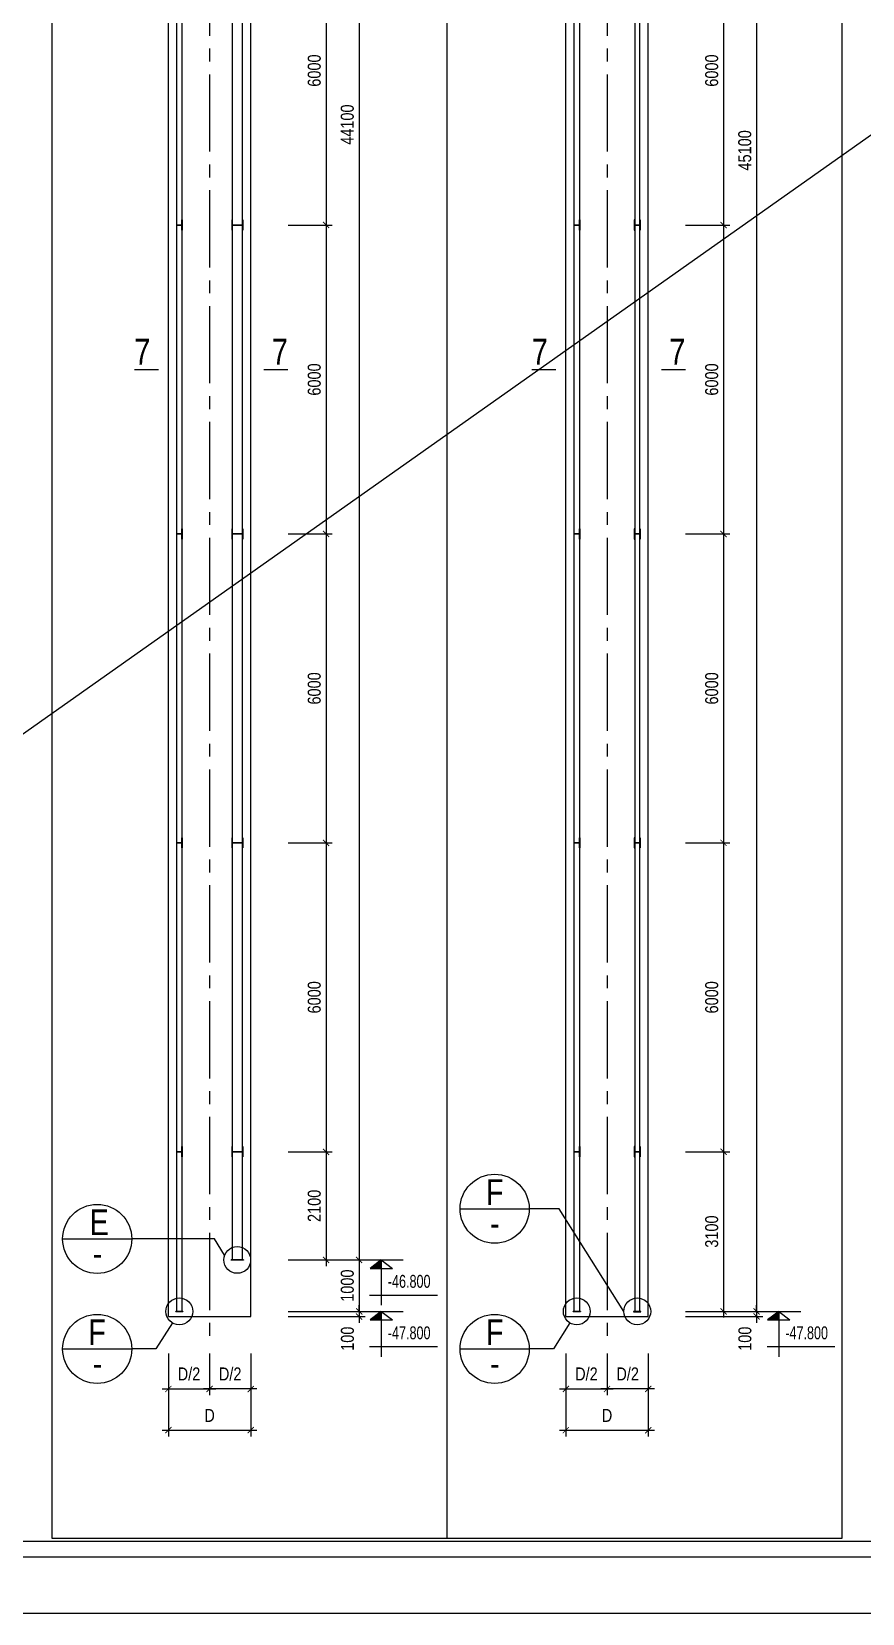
# Model space of a CAD drawing. Extents: x 171424 to 249266, y 74893 to 149166.
# Drawn here: x 177537 to 181570, y 102893 to 110573 of the extents above; entities that cross this region are included whole.
import ezdxf
from ezdxf.enums import TextEntityAlignment as Align

# ---------------------------------------------------------------- set-up
doc = ezdxf.new("R2010")
doc.units = 0
doc.header["$LTSCALE"] = 500
doc.header["$MEASUREMENT"] = 0
doc.header["$PDMODE"] = 3
doc.linetypes.add('CENTER2', pattern=[1.125, 0.75, -0.125, 0.125, -0.125])
doc.layers.get('0').update_dxf_attribs({"linetype": 'CONTINUOUS'})
doc.layers.get('DEFPOINTS').update_dxf_attribs({"linetype": 'CONTINUOUS'})
for name, color, linetype in [('01.CDC.AXIS', 160, 'CENTER2'), ('02.CDC.DIM', 1, 'CONTINUOUS'), ('03.CDC.BORDER', 3, 'CONTINUOUS'), ('06.CDC.TEXT', 2, 'CONTINUOUS'), ('10.CDC.HATCH', 9, 'CONTINUOUS'), ('11.CDC.NOTE', 8, 'CONTINUOUS'), ('CDC-KHUNGTEN', 7, 'CONTINUOUS'), ('CDC.10.HATCH', 9, 'CONTINUOUS')]:
    doc.layers.add(name, color=color, linetype=linetype)
doc.layers.add('KCS_Plotter', color=11, linetype='CONTINUOUS', plot=False)
doc.styles.add('ARIAL', font='arial.ttf', dxfattribs={"width": 0.8})
doc.dimstyles.new('DIM100-25', dxfattribs={"dimtxt": 63, "dimasz": 30, "dimexe": 30, "dimexo": 0, "dimgap": 25, "dimtad": 1, "dimdec": 0, "dimlfac": 4, "dimzin": 0, "dimdsep": 46, "dimtxsty": 'ARIAL', "dimblk": 'ARCHTICK', "dimblk1": 'ARCHTICK', "dimblk2": 'D', "dimcen": 0, "dimdle": 30, "dimclrd": 1, "dimclre": 1, "dimclrt": 2, "dimadec": 0, "dimazin": 0, "dimtfac": 1, "dimtdec": 0, "dimtix": 1, "dimtofl": 0, "dimtmove": 2, "dimatfit": 3, "dimldrblk": 'ARCHTICK', "dimfxl": 1, "dimtolj": 1, "dimtzin": 0, "dimarcsym": 0})
doc.dimstyles.new('DIM100-50', dxfattribs={"dimtxt": 63, "dimasz": 30, "dimexe": 30, "dimexo": 0, "dimgap": 40, "dimtad": 1, "dimdec": 0, "dimlfac": 2, "dimzin": 0, "dimdsep": 46, "dimtxsty": 'ARIAL', "dimblk": 'ARCHTICK', "dimcen": 0, "dimdle": 30, "dimclrd": 1, "dimclre": 1, "dimclrt": 2, "dimadec": 0, "dimazin": 0, "dimtfac": 1, "dimtdec": 0, "dimtix": 1, "dimtofl": 0, "dimtmove": 2, "dimatfit": 3, "dimldrblk": 'ARCHTICK', "dimfxl": 1, "dimtolj": 1, "dimtzin": 0, "dimarcsym": 0})

# ---------------------------------------------------------------- blocks, each defined once
blk = doc.blocks.new('_ArchTick')
at = {"color": 0, "linetype": 'ByBlock', "const_width": 0.15}
blk.add_lwpolyline([(-0.5, -0.5), (0.5, 0.5)], dxfattribs=at)
blk = doc.blocks.new('*D461')
at = {"layer": '02.CDC.DIM', "color": 1, "lineweight": -2, "transparency": 16777216}
for p, q in [((178200.9, 103990.7), (178200.9, 103752.5)), ((178600.9, 103990.7), (178600.9, 103752.5)), ((178170.9, 103782.5), (178630.9, 103782.5))]:
    blk.add_line(p, q, dxfattribs=at)
at = {"layer": 'DEFPOINTS', "color": 0, "transparency": 16777216}
for p in [(178200.9, 103990.7), (178600.9, 103990.7), (178600.9, 103782.5)]:
    blk.add_point(p, dxfattribs=at)
at = {"layer": '02.CDC.DIM', "color": 1, "lineweight": -2, "transparency": 16777216, "xscale": 30, "yscale": 30, "zscale": 30, "rotation": 180}
blk.add_blockref('_ArchTick', (178200.9, 103782.5), dxfattribs=at)
at = {"layer": '02.CDC.DIM', "color": 1, "lineweight": -2, "transparency": 16777216, "xscale": 30, "yscale": 30, "zscale": 30}
blk.add_blockref('_ArchTick', (178600.9, 103782.5), dxfattribs=at)
at = {"layer": '02.CDC.DIM', "color": 2, "transparency": 16777216, "insert": (178400.9, 103854), "char_height": 63, "attachment_point": 5, "style": 'ARIAL'}
blk.add_mtext('\\A1;D', dxfattribs=at)
blk = doc.blocks.new('*D462')
at = {"layer": '02.CDC.DIM', "color": 1, "lineweight": -2, "transparency": 16777216}
for p, q in [((178200.9, 104154.5), (178200.9, 103952.5)), ((178400.9, 104154.5), (178400.9, 103952.5)), ((178170.9, 103982.5), (178430.9, 103982.5))]:
    blk.add_line(p, q, dxfattribs=at)
at = {"layer": 'DEFPOINTS', "color": 0, "transparency": 16777216}
for p in [(178200.9, 104154.5), (178400.9, 104154.5), (178400.9, 103982.5)]:
    blk.add_point(p, dxfattribs=at)
at = {"layer": '02.CDC.DIM', "color": 1, "lineweight": -2, "transparency": 16777216, "xscale": 30, "yscale": 30, "zscale": 30, "rotation": 180}
blk.add_blockref('_ArchTick', (178200.9, 103982.5), dxfattribs=at)
at = {"layer": '02.CDC.DIM', "color": 1, "lineweight": -2, "transparency": 16777216, "xscale": 30, "yscale": 30, "zscale": 30}
blk.add_blockref('_ArchTick', (178400.9, 103982.5), dxfattribs=at)
at = {"layer": '02.CDC.DIM', "color": 2, "transparency": 16777216, "insert": (178300.9, 104055.1), "char_height": 63, "attachment_point": 5, "style": 'ARIAL'}
blk.add_mtext('\\A1;D/2', dxfattribs=at)
blk = doc.blocks.new('*D463')
at = {"layer": '02.CDC.DIM', "color": 1, "lineweight": -2, "transparency": 16777216}
for p, q in [((178400.9, 104154.5), (178400.9, 103952.5)), ((178600.9, 104154.5), (178600.9, 103952.5)), ((178630.9, 103982.5), (178370.9, 103982.5))]:
    blk.add_line(p, q, dxfattribs=at)
at = {"layer": 'DEFPOINTS', "color": 0, "transparency": 16777216}
for p in [(178400.9, 104154.5), (178600.9, 104154.5), (178400.9, 103982.5)]:
    blk.add_point(p, dxfattribs=at)
at = {"layer": '02.CDC.DIM', "color": 1, "lineweight": -2, "transparency": 16777216, "xscale": 30, "yscale": 30, "zscale": 30, "rotation": 180}
blk.add_blockref('_ArchTick', (178400.9, 103982.5), dxfattribs=at)
at = {"layer": '02.CDC.DIM', "color": 1, "lineweight": -2, "transparency": 16777216, "xscale": 30, "yscale": 30, "zscale": 30}
blk.add_blockref('_ArchTick', (178600.9, 103982.5), dxfattribs=at)
at = {"layer": '02.CDC.DIM', "color": 2, "transparency": 16777216, "insert": (178500.9, 104055.1), "char_height": 63, "attachment_point": 5, "style": 'ARIAL'}
blk.add_mtext('\\A1;D/2', dxfattribs=at)
blk = doc.blocks.new('*D467')
at = {"layer": '02.CDC.DIM', "color": 1, "lineweight": -2, "transparency": 16777216}
for p, q in [((178966.5, 111164.2), (178966.5, 109604.2)), ((178782.3, 111134.2), (178996.5, 111134.2)), ((178782.3, 109634.2), (178996.5, 109634.2))]:
    blk.add_line(p, q, dxfattribs=at)
at = {"layer": 'DEFPOINTS', "color": 0, "transparency": 16777216}
for p in [(178782.3, 111134.2), (178782.3, 109634.2), (178966.5, 109634.2)]:
    blk.add_point(p, dxfattribs=at)
at = {"layer": '02.CDC.DIM', "color": 1, "lineweight": -2, "transparency": 16777216, "xscale": 30, "yscale": 30, "zscale": 30}
for p, rotation in [((178966.5, 111134.2), 90), ((178966.5, 109634.2), 270)]:
    blk.add_blockref('_ArchTick', p, dxfattribs=dict(at, rotation=rotation))
at = {"layer": '02.CDC.DIM', "color": 2, "transparency": 16777216, "insert": (178909.3, 110384.2), "char_height": 63, "attachment_point": 5, "rotation": 90, "style": 'ARIAL'}
blk.add_mtext('\\A1;6000', dxfattribs=at)
blk = doc.blocks.new('D')
at = {"layer": '02.CDC.DIM'}
for p, q in [((-50, -50), (50, 50)), ((-86.75, 0), (86.75, 0))]:
    blk.add_line(p, q, dxfattribs=at)
blk = doc.blocks.new('*D468')
at = {"layer": '02.CDC.DIM', "color": 1, "lineweight": -2, "transparency": 16777216}
for p, q in [((178782.3, 109634.2), (178996.5, 109634.2)), ((178966.5, 109664.2), (178966.5, 108104.2)), ((178782.3, 108134.2), (178996.5, 108134.2))]:
    blk.add_line(p, q, dxfattribs=at)
at = {"layer": 'DEFPOINTS', "color": 0, "transparency": 16777216}
for p in [(178782.3, 109634.2), (178782.3, 108134.2), (178966.5, 108134.2)]:
    blk.add_point(p, dxfattribs=at)
at = {"layer": '02.CDC.DIM', "color": 1, "lineweight": -2, "transparency": 16777216, "xscale": 30, "yscale": 30, "zscale": 30}
for p, rotation in [((178966.5, 109634.2), 90), ((178966.5, 108134.2), 270)]:
    blk.add_blockref('_ArchTick', p, dxfattribs=dict(at, rotation=rotation))
at = {"layer": '02.CDC.DIM', "color": 2, "transparency": 16777216, "insert": (178909.3, 108884.2), "char_height": 63, "attachment_point": 5, "rotation": 90, "style": 'ARIAL'}
blk.add_mtext('\\A1;6000', dxfattribs=at)
blk = doc.blocks.new('*D469')
at = {"layer": '02.CDC.DIM', "color": 1, "lineweight": -2, "transparency": 16777216}
for p, q in [((178966.5, 108164.2), (178966.5, 106604.2)), ((178782.3, 108134.2), (178996.5, 108134.2)), ((178782.3, 106634.2), (178996.5, 106634.2))]:
    blk.add_line(p, q, dxfattribs=at)
at = {"layer": 'DEFPOINTS', "color": 0, "transparency": 16777216}
for p in [(178782.3, 108134.2), (178782.3, 106634.2), (178966.5, 106634.2)]:
    blk.add_point(p, dxfattribs=at)
at = {"layer": '02.CDC.DIM', "color": 1, "lineweight": -2, "transparency": 16777216, "xscale": 30, "yscale": 30, "zscale": 30}
for p, rotation in [((178966.5, 108134.2), 90), ((178966.5, 106634.2), 270)]:
    blk.add_blockref('_ArchTick', p, dxfattribs=dict(at, rotation=rotation))
at = {"layer": '02.CDC.DIM', "color": 2, "transparency": 16777216, "insert": (178909.3, 107384.2), "char_height": 63, "attachment_point": 5, "rotation": 90, "style": 'ARIAL'}
blk.add_mtext('\\A1;6000', dxfattribs=at)
blk = doc.blocks.new('*D470')
at = {"layer": '02.CDC.DIM', "color": 1, "lineweight": -2, "transparency": 16777216}
for p, q in [((178782.3, 106634.2), (178996.5, 106634.2)), ((178966.5, 106664.2), (178966.5, 105104.2)), ((178782.3, 105134.2), (178996.5, 105134.2))]:
    blk.add_line(p, q, dxfattribs=at)
at = {"layer": 'DEFPOINTS', "color": 0, "transparency": 16777216}
for p in [(178782.3, 106634.2), (178782.3, 105134.2), (178966.5, 105134.2)]:
    blk.add_point(p, dxfattribs=at)
at = {"layer": '02.CDC.DIM', "color": 1, "lineweight": -2, "transparency": 16777216, "xscale": 30, "yscale": 30, "zscale": 30}
for p, rotation in [((178966.5, 106634.2), 90), ((178966.5, 105134.2), 270)]:
    blk.add_blockref('_ArchTick', p, dxfattribs=dict(at, rotation=rotation))
at = {"layer": '02.CDC.DIM', "color": 2, "transparency": 16777216, "insert": (178909.3, 105884.2), "char_height": 63, "attachment_point": 5, "rotation": 90, "style": 'ARIAL'}
blk.add_mtext('\\A1;6000', dxfattribs=at)
blk = doc.blocks.new('*D471')
at = {"layer": '02.CDC.DIM', "color": 1, "lineweight": -2, "transparency": 16777216}
for p, q in [((178966.5, 105164.2), (178966.5, 104579.2)), ((178782.3, 105134.2), (178996.5, 105134.2)), ((178782.3, 104609.2), (178996.5, 104609.2))]:
    blk.add_line(p, q, dxfattribs=at)
at = {"layer": 'DEFPOINTS', "color": 0, "transparency": 16777216}
for p in [(178782.3, 105134.2), (178782.3, 104609.2), (178966.5, 104609.2)]:
    blk.add_point(p, dxfattribs=at)
at = {"layer": '02.CDC.DIM', "color": 1, "lineweight": -2, "transparency": 16777216, "xscale": 30, "yscale": 30, "zscale": 30}
for p, rotation in [((178966.5, 105134.2), 90), ((178966.5, 104609.2), 270)]:
    blk.add_blockref('_ArchTick', p, dxfattribs=dict(at, rotation=rotation))
at = {"layer": '02.CDC.DIM', "color": 2, "transparency": 16777216, "insert": (178909.3, 104871.7), "char_height": 63, "attachment_point": 5, "rotation": 90, "style": 'ARIAL'}
blk.add_mtext('\\A1;2100', dxfattribs=at)
blk = doc.blocks.new('*D472')
at = {"layer": '02.CDC.DIM', "color": 1, "lineweight": -2, "transparency": 16777216}
for p, q in [((178782.3, 104609.2), (179156.9, 104609.2)), ((179126.9, 104639.2), (179126.9, 104329.2)), ((178782.3, 104359.2), (179156.9, 104359.2))]:
    blk.add_line(p, q, dxfattribs=at)
at = {"layer": 'DEFPOINTS', "color": 0, "transparency": 16777216}
for p in [(178782.3, 104609.2), (178782.3, 104359.2), (179126.9, 104359.2)]:
    blk.add_point(p, dxfattribs=at)
at = {"layer": '02.CDC.DIM', "color": 1, "lineweight": -2, "transparency": 16777216, "xscale": 30, "yscale": 30, "zscale": 30}
for p, rotation in [((179126.9, 104609.2), 90), ((179126.9, 104359.2), 270)]:
    blk.add_blockref('_ArchTick', p, dxfattribs=dict(at, rotation=rotation))
at = {"layer": '02.CDC.DIM', "color": 2, "transparency": 16777216, "insert": (179069.7, 104484.2), "char_height": 63, "attachment_point": 5, "rotation": 90, "style": 'ARIAL'}
blk.add_mtext('\\A1;1000', dxfattribs=at)
blk = doc.blocks.new('*D473')
at = {"layer": '02.CDC.DIM', "color": 1, "lineweight": -2, "transparency": 16777216}
for p, q in [((179126.9, 104359.2), (179126.9, 104389.2)), ((178782.3, 104359.2), (179156.9, 104359.2)), ((178782.3, 104334.2), (179156.9, 104334.2)), ((179126.9, 104334.2), (179126.9, 104304.2))]:
    blk.add_line(p, q, dxfattribs=at)
at = {"layer": 'DEFPOINTS', "color": 0, "transparency": 16777216}
for p in [(178782.3, 104359.2), (178782.3, 104334.2), (179126.9, 104334.2)]:
    blk.add_point(p, dxfattribs=at)
at = {"layer": '02.CDC.DIM', "color": 1, "lineweight": -2, "transparency": 16777216, "xscale": 30, "yscale": 30, "zscale": 30}
for p, rotation in [((179126.9, 104359.2), 270), ((179126.9, 104334.2), 90)]:
    blk.add_blockref('_ArchTick', p, dxfattribs=dict(at, rotation=rotation))
at = {"layer": '02.CDC.DIM', "color": 2, "transparency": 16777216, "insert": (179070.4, 104226.5), "char_height": 63, "attachment_point": 5, "rotation": 90, "style": 'ARIAL'}
blk.add_mtext('\\A1;100', dxfattribs=at)
blk = doc.blocks.new('*D474')
at = {"layer": '02.CDC.DIM', "color": 1, "lineweight": -2, "transparency": 16777216}
for p, q in [((178782.3, 115634.2), (179156.9, 115634.2)), ((179126.9, 115664.2), (179126.9, 104579.2)), ((178782.3, 104609.2), (179156.9, 104609.2))]:
    blk.add_line(p, q, dxfattribs=at)
at = {"layer": 'DEFPOINTS', "color": 0, "transparency": 16777216}
for p in [(178782.3, 115634.2), (178782.3, 104609.2), (179126.9, 104609.2)]:
    blk.add_point(p, dxfattribs=at)
at = {"layer": '02.CDC.DIM', "color": 1, "lineweight": -2, "transparency": 16777216, "xscale": 30, "yscale": 30, "zscale": 30}
for p, rotation in [((179126.9, 115634.2), 90), ((179126.9, 104609.2), 270)]:
    blk.add_blockref('_ArchTick', p, dxfattribs=dict(at, rotation=rotation))
at = {"layer": '02.CDC.DIM', "color": 2, "transparency": 16777216, "insert": (179069.7, 110121.7), "char_height": 63, "attachment_point": 5, "rotation": 90, "style": 'ARIAL'}
blk.add_mtext('\\A1;44100', dxfattribs=at)
blk = doc.blocks.new('*D476')
at = {"layer": '02.CDC.DIM', "color": 1, "lineweight": -2, "transparency": 16777216}
for p, q in [((180130.3, 103990.7), (180130.3, 103752.5)), ((180530.3, 103990.7), (180530.3, 103752.5)), ((180100.3, 103782.5), (180560.3, 103782.5))]:
    blk.add_line(p, q, dxfattribs=at)
at = {"layer": 'DEFPOINTS', "color": 0, "transparency": 16777216}
for p in [(180130.3, 103990.7), (180530.3, 103990.7), (180530.3, 103782.5)]:
    blk.add_point(p, dxfattribs=at)
at = {"layer": '02.CDC.DIM', "color": 1, "lineweight": -2, "transparency": 16777216, "xscale": 30, "yscale": 30, "zscale": 30, "rotation": 180}
blk.add_blockref('_ArchTick', (180130.3, 103782.5), dxfattribs=at)
at = {"layer": '02.CDC.DIM', "color": 1, "lineweight": -2, "transparency": 16777216, "xscale": 30, "yscale": 30, "zscale": 30}
blk.add_blockref('_ArchTick', (180530.3, 103782.5), dxfattribs=at)
at = {"layer": '02.CDC.DIM', "color": 2, "transparency": 16777216, "insert": (180330.3, 103854), "char_height": 63, "attachment_point": 5, "style": 'ARIAL'}
blk.add_mtext('\\A1;D', dxfattribs=at)
blk = doc.blocks.new('*D477')
at = {"layer": '02.CDC.DIM', "color": 1, "lineweight": -2, "transparency": 16777216}
for p, q in [((180130.3, 104154.5), (180130.3, 103952.5)), ((180330.3, 104154.5), (180330.3, 103952.5)), ((180100.3, 103982.5), (180360.3, 103982.5))]:
    blk.add_line(p, q, dxfattribs=at)
at = {"layer": 'DEFPOINTS', "color": 0, "transparency": 16777216}
for p in [(180130.3, 104154.5), (180330.3, 104154.5), (180330.3, 103982.5)]:
    blk.add_point(p, dxfattribs=at)
at = {"layer": '02.CDC.DIM', "color": 1, "lineweight": -2, "transparency": 16777216, "xscale": 30, "yscale": 30, "zscale": 30, "rotation": 180}
blk.add_blockref('_ArchTick', (180130.3, 103982.5), dxfattribs=at)
at = {"layer": '02.CDC.DIM', "color": 1, "lineweight": -2, "transparency": 16777216, "xscale": 30, "yscale": 30, "zscale": 30}
blk.add_blockref('_ArchTick', (180330.3, 103982.5), dxfattribs=at)
at = {"layer": '02.CDC.DIM', "color": 2, "transparency": 16777216, "insert": (180230.3, 104055.1), "char_height": 63, "attachment_point": 5, "style": 'ARIAL'}
blk.add_mtext('\\A1;D/2', dxfattribs=at)
blk = doc.blocks.new('*D478')
at = {"layer": '02.CDC.DIM', "color": 1, "lineweight": -2, "transparency": 16777216}
for p, q in [((180330.3, 104154.5), (180330.3, 103952.5)), ((180530.3, 104154.5), (180530.3, 103952.5)), ((180560.3, 103982.5), (180300.3, 103982.5))]:
    blk.add_line(p, q, dxfattribs=at)
at = {"layer": 'DEFPOINTS', "color": 0, "transparency": 16777216}
for p in [(180330.3, 104154.5), (180530.3, 104154.5), (180330.3, 103982.5)]:
    blk.add_point(p, dxfattribs=at)
at = {"layer": '02.CDC.DIM', "color": 1, "lineweight": -2, "transparency": 16777216, "xscale": 30, "yscale": 30, "zscale": 30, "rotation": 180}
blk.add_blockref('_ArchTick', (180330.3, 103982.5), dxfattribs=at)
at = {"layer": '02.CDC.DIM', "color": 1, "lineweight": -2, "transparency": 16777216, "xscale": 30, "yscale": 30, "zscale": 30}
blk.add_blockref('_ArchTick', (180530.3, 103982.5), dxfattribs=at)
at = {"layer": '02.CDC.DIM', "color": 2, "transparency": 16777216, "insert": (180430.3, 104055.1), "char_height": 63, "attachment_point": 5, "style": 'ARIAL'}
blk.add_mtext('\\A1;D/2', dxfattribs=at)
blk = doc.blocks.new('*D482')
at = {"layer": '02.CDC.DIM', "color": 1, "lineweight": -2, "transparency": 16777216}
for p, q in [((180895.9, 111164.2), (180895.9, 109604.2)), ((180711.7, 111134.2), (180925.9, 111134.2)), ((180711.7, 109634.2), (180925.9, 109634.2))]:
    blk.add_line(p, q, dxfattribs=at)
at = {"layer": 'DEFPOINTS', "color": 0, "transparency": 16777216}
for p in [(180711.7, 111134.2), (180711.7, 109634.2), (180895.9, 109634.2)]:
    blk.add_point(p, dxfattribs=at)
at = {"layer": '02.CDC.DIM', "color": 1, "lineweight": -2, "transparency": 16777216, "xscale": 30, "yscale": 30, "zscale": 30}
for p, rotation in [((180895.9, 111134.2), 90), ((180895.9, 109634.2), 270)]:
    blk.add_blockref('_ArchTick', p, dxfattribs=dict(at, rotation=rotation))
at = {"layer": '02.CDC.DIM', "color": 2, "transparency": 16777216, "insert": (180838.7, 110384.2), "char_height": 63, "attachment_point": 5, "rotation": 90, "style": 'ARIAL'}
blk.add_mtext('\\A1;6000', dxfattribs=at)
blk = doc.blocks.new('*D483')
at = {"layer": '02.CDC.DIM', "color": 1, "lineweight": -2, "transparency": 16777216}
for p, q in [((180711.7, 109634.2), (180925.9, 109634.2)), ((180895.9, 109664.2), (180895.9, 108104.2)), ((180711.7, 108134.2), (180925.9, 108134.2))]:
    blk.add_line(p, q, dxfattribs=at)
at = {"layer": 'DEFPOINTS', "color": 0, "transparency": 16777216}
for p in [(180711.7, 109634.2), (180711.7, 108134.2), (180895.9, 108134.2)]:
    blk.add_point(p, dxfattribs=at)
at = {"layer": '02.CDC.DIM', "color": 1, "lineweight": -2, "transparency": 16777216, "xscale": 30, "yscale": 30, "zscale": 30}
for p, rotation in [((180895.9, 109634.2), 90), ((180895.9, 108134.2), 270)]:
    blk.add_blockref('_ArchTick', p, dxfattribs=dict(at, rotation=rotation))
at = {"layer": '02.CDC.DIM', "color": 2, "transparency": 16777216, "insert": (180838.7, 108884.2), "char_height": 63, "attachment_point": 5, "rotation": 90, "style": 'ARIAL'}
blk.add_mtext('\\A1;6000', dxfattribs=at)
blk = doc.blocks.new('*D484')
at = {"layer": '02.CDC.DIM', "color": 1, "lineweight": -2, "transparency": 16777216}
for p, q in [((180895.9, 108164.2), (180895.9, 106604.2)), ((180711.7, 108134.2), (180925.9, 108134.2)), ((180711.7, 106634.2), (180925.9, 106634.2))]:
    blk.add_line(p, q, dxfattribs=at)
at = {"layer": 'DEFPOINTS', "color": 0, "transparency": 16777216}
for p in [(180711.7, 108134.2), (180711.7, 106634.2), (180895.9, 106634.2)]:
    blk.add_point(p, dxfattribs=at)
at = {"layer": '02.CDC.DIM', "color": 1, "lineweight": -2, "transparency": 16777216, "xscale": 30, "yscale": 30, "zscale": 30}
for p, rotation in [((180895.9, 108134.2), 90), ((180895.9, 106634.2), 270)]:
    blk.add_blockref('_ArchTick', p, dxfattribs=dict(at, rotation=rotation))
at = {"layer": '02.CDC.DIM', "color": 2, "transparency": 16777216, "insert": (180838.7, 107384.2), "char_height": 63, "attachment_point": 5, "rotation": 90, "style": 'ARIAL'}
blk.add_mtext('\\A1;6000', dxfattribs=at)
blk = doc.blocks.new('*D485')
at = {"layer": '02.CDC.DIM', "color": 1, "lineweight": -2, "transparency": 16777216}
for p, q in [((180711.7, 106634.2), (180925.9, 106634.2)), ((180895.9, 106664.2), (180895.9, 105104.2)), ((180711.7, 105134.2), (180925.9, 105134.2))]:
    blk.add_line(p, q, dxfattribs=at)
at = {"layer": 'DEFPOINTS', "color": 0, "transparency": 16777216}
for p in [(180711.7, 106634.2), (180711.7, 105134.2), (180895.9, 105134.2)]:
    blk.add_point(p, dxfattribs=at)
at = {"layer": '02.CDC.DIM', "color": 1, "lineweight": -2, "transparency": 16777216, "xscale": 30, "yscale": 30, "zscale": 30}
for p, rotation in [((180895.9, 106634.2), 90), ((180895.9, 105134.2), 270)]:
    blk.add_blockref('_ArchTick', p, dxfattribs=dict(at, rotation=rotation))
at = {"layer": '02.CDC.DIM', "color": 2, "transparency": 16777216, "insert": (180838.7, 105884.2), "char_height": 63, "attachment_point": 5, "rotation": 90, "style": 'ARIAL'}
blk.add_mtext('\\A1;6000', dxfattribs=at)
blk = doc.blocks.new('*D486')
at = {"layer": '02.CDC.DIM', "color": 1, "lineweight": -2, "transparency": 16777216}
for p, q in [((180895.9, 105164.2), (180895.9, 104329.2)), ((180711.7, 105134.2), (180925.9, 105134.2)), ((180711.7, 104359.2), (180925.9, 104359.2))]:
    blk.add_line(p, q, dxfattribs=at)
at = {"layer": 'DEFPOINTS', "color": 0, "transparency": 16777216}
for p in [(180711.7, 105134.2), (180711.7, 104359.2), (180895.9, 104359.2)]:
    blk.add_point(p, dxfattribs=at)
at = {"layer": '02.CDC.DIM', "color": 1, "lineweight": -2, "transparency": 16777216, "xscale": 30, "yscale": 30, "zscale": 30}
for p, rotation in [((180895.9, 105134.2), 90), ((180895.9, 104359.2), 270)]:
    blk.add_blockref('_ArchTick', p, dxfattribs=dict(at, rotation=rotation))
at = {"layer": '02.CDC.DIM', "color": 2, "transparency": 16777216, "insert": (180838.7, 104746.7), "char_height": 63, "attachment_point": 5, "rotation": 90, "style": 'ARIAL'}
blk.add_mtext('\\A1;3100', dxfattribs=at)
blk = doc.blocks.new('*D487')
at = {"layer": '02.CDC.DIM', "color": 1, "lineweight": -2, "transparency": 16777216}
for p, q in [((181056.3, 104359.2), (181056.3, 104389.2)), ((180711.7, 104359.2), (181086.3, 104359.2)), ((180711.7, 104334.2), (181086.3, 104334.2)), ((181056.3, 104334.2), (181056.3, 104304.2))]:
    blk.add_line(p, q, dxfattribs=at)
at = {"layer": 'DEFPOINTS', "color": 0, "transparency": 16777216}
for p in [(180711.7, 104359.2), (180711.7, 104334.2), (181056.3, 104334.2)]:
    blk.add_point(p, dxfattribs=at)
at = {"layer": '02.CDC.DIM', "color": 1, "lineweight": -2, "transparency": 16777216, "xscale": 30, "yscale": 30, "zscale": 30}
for p, rotation in [((181056.3, 104359.2), 270), ((181056.3, 104334.2), 90)]:
    blk.add_blockref('_ArchTick', p, dxfattribs=dict(at, rotation=rotation))
at = {"layer": '02.CDC.DIM', "color": 2, "transparency": 16777216, "insert": (180999.8, 104226.5), "char_height": 63, "attachment_point": 5, "rotation": 90, "style": 'ARIAL'}
blk.add_mtext('\\A1;100', dxfattribs=at)
blk = doc.blocks.new('*D488')
at = {"layer": '02.CDC.DIM', "color": 1, "lineweight": -2, "transparency": 16777216}
for p, q in [((180711.7, 115634.2), (181086.3, 115634.2)), ((181056.3, 115664.2), (181056.3, 104329.2)), ((180711.7, 104359.2), (181086.3, 104359.2))]:
    blk.add_line(p, q, dxfattribs=at)
at = {"layer": 'DEFPOINTS', "color": 0, "transparency": 16777216}
for p in [(180711.7, 115634.2), (180711.7, 104359.2), (181056.3, 104359.2)]:
    blk.add_point(p, dxfattribs=at)
at = {"layer": '02.CDC.DIM', "color": 1, "lineweight": -2, "transparency": 16777216, "xscale": 30, "yscale": 30, "zscale": 30}
for p, rotation in [((181056.3, 115634.2), 90), ((181056.3, 104359.2), 270)]:
    blk.add_blockref('_ArchTick', p, dxfattribs=dict(at, rotation=rotation))
at = {"layer": '02.CDC.DIM', "color": 2, "transparency": 16777216, "insert": (180999.1, 109996.7), "char_height": 63, "attachment_point": 5, "rotation": 90, "style": 'ARIAL'}
blk.add_mtext('\\A1;45100', dxfattribs=at)
blk = doc.blocks.new('KHUNG A1')
at = {"layer": 'CDC-KHUNGTEN'}
blk.add_lwpolyline([(10366.22, 712.17), (10366.22, 1278.17), (9655.22, 1278.17), (9655.22, 712.17)], close=True, dxfattribs=at)
at = {"layer": 'CDC.10.HATCH', "color": 8}
blk.add_lwpolyline([(9652.22, 709.17), (10447.22, 709.17), (10447.22, 1281.17), (9652.22, 1281.17)], close=True, dxfattribs=at)
at = {"layer": 'DEFPOINTS', "color": 1}
blk.add_lwpolyline([(9617.22, 698.17), (9617.22, 1292.17), (10458.22, 1292.17), (10458.22, 698.17), (9617.22, 698.17)], close=True, dxfattribs=at)

msp = doc.modelspace()

# ---------------------------------------------------------------- linework, layer by layer
at = {"layer": '01.CDC.AXIS'}
for p, q in [((178400.87, 115990.67), (178400.87, 104219.24)), ((180330.28, 115990.67), (180330.28, 104219.24))]:
    msp.add_line(p, q, dxfattribs=at)
at = {"layer": '03.CDC.BORDER'}
for p, q in [((179553.46, 116895.41), (179553.46, 103255.83)), ((178565.13, 104609.24), (178505.13, 104609.24)), ((178236.61, 104359.24), (178271.61, 104359.24)), ((178271.61, 104359.24), (178236.61, 104359.24)), ((180166.02, 104359.24), (180201.02, 104359.24)), ((180201.02, 104359.24), (180166.02, 104359.24)), ((180494.54, 104359.24), (180459.54, 104359.24)), ((180459.54, 104359.24), (180494.54, 104359.24))]:
    msp.add_line(p, q, dxfattribs=at)
for points in [[(177637.2, 117355.41), (181469.73, 117355.41), (181469.73, 103255.83), (177637.2, 103255.83)], [(178241.61, 111134.24), (178266.61, 111134.24), (178266.61, 109634.24), (178241.61, 109634.24)], [(178560.13, 111134.24), (178510.13, 111134.24), (178510.13, 109634.24), (178560.13, 109634.24)], [(180171.02, 111134.24), (180196.02, 111134.24), (180196.02, 109634.24), (180171.02, 109634.24)], [(180489.54, 111134.24), (180464.54, 111134.24), (180464.54, 109634.24), (180489.54, 109634.24)], [(178239.69, 109609.32), (178241.61, 109609.32), (178241.61, 109659.17), (178239.69, 109659.17)], [(178241.61, 109634.24), (178266.61, 109634.24), (178266.61, 108134.24), (178241.61, 108134.24)], [(178268.53, 109609.32), (178266.61, 109609.32), (178266.61, 109659.17), (178268.53, 109659.17)], [(178508.21, 109609.32), (178510.13, 109609.32), (178510.13, 109659.17), (178508.21, 109659.17)], [(178560.13, 109634.24), (178510.13, 109634.24), (178510.13, 108134.24), (178560.13, 108134.24)], [(178562.05, 109609.32), (178560.13, 109609.32), (178560.13, 109659.17), (178562.05, 109659.17)], [(180169.1, 109609.32), (180171.02, 109609.32), (180171.02, 109659.17), (180169.1, 109659.17)], [(180171.02, 109634.24), (180196.02, 109634.24), (180196.02, 108134.24), (180171.02, 108134.24)], [(180197.94, 109609.32), (180196.02, 109609.32), (180196.02, 109659.17), (180197.94, 109659.17)], [(180462.62, 109609.32), (180464.54, 109609.32), (180464.54, 109659.17), (180462.62, 109659.17)], [(180489.54, 109634.24), (180464.54, 109634.24), (180464.54, 108134.24), (180489.54, 108134.24)], [(180491.46, 109609.32), (180489.54, 109609.32), (180489.54, 109659.17), (180491.46, 109659.17)], [(178239.69, 108109.32), (178241.61, 108109.32), (178241.61, 108159.17), (178239.69, 108159.17)], [(178268.53, 108109.32), (178266.61, 108109.32), (178266.61, 108159.17), (178268.53, 108159.17)], [(178508.21, 108109.32), (178510.13, 108109.32), (178510.13, 108159.17), (178508.21, 108159.17)], [(178562.05, 108109.32), (178560.13, 108109.32), (178560.13, 108159.17), (178562.05, 108159.17)], [(180169.1, 108109.32), (180171.02, 108109.32), (180171.02, 108159.17), (180169.1, 108159.17)], [(180197.94, 108109.32), (180196.02, 108109.32), (180196.02, 108159.17), (180197.94, 108159.17)], [(180462.62, 108109.32), (180464.54, 108109.32), (180464.54, 108159.17), (180462.62, 108159.17)], [(180491.46, 108109.32), (180489.54, 108109.32), (180489.54, 108159.17), (180491.46, 108159.17)], [(178241.61, 108134.24), (178266.61, 108134.24), (178266.61, 106634.24), (178241.61, 106634.24)], [(178560.13, 108134.24), (178510.13, 108134.24), (178510.13, 106634.24), (178560.13, 106634.24)], [(180171.02, 108134.24), (180196.02, 108134.24), (180196.02, 106634.24), (180171.02, 106634.24)], [(180489.54, 108134.24), (180464.54, 108134.24), (180464.54, 106634.24), (180489.54, 106634.24)], [(178239.69, 106609.32), (178241.61, 106609.32), (178241.61, 106659.17), (178239.69, 106659.17)], [(178241.61, 106634.24), (178266.61, 106634.24), (178266.61, 105134.24), (178241.61, 105134.24)], [(178268.53, 106609.32), (178266.61, 106609.32), (178266.61, 106659.17), (178268.53, 106659.17)], [(178508.21, 106609.32), (178510.13, 106609.32), (178510.13, 106659.17), (178508.21, 106659.17)], [(178560.13, 106634.24), (178510.13, 106634.24), (178510.13, 105134.24), (178560.13, 105134.24)], [(178562.05, 106609.32), (178560.13, 106609.32), (178560.13, 106659.17), (178562.05, 106659.17)], [(180169.1, 106609.32), (180171.02, 106609.32), (180171.02, 106659.17), (180169.1, 106659.17)], [(180171.02, 106634.24), (180196.02, 106634.24), (180196.02, 105134.24), (180171.02, 105134.24)], [(180197.94, 106609.32), (180196.02, 106609.32), (180196.02, 106659.17), (180197.94, 106659.17)], [(180462.62, 106609.32), (180464.54, 106609.32), (180464.54, 106659.17), (180462.62, 106659.17)], [(180489.54, 106634.24), (180464.54, 106634.24), (180464.54, 105134.24), (180489.54, 105134.24)], [(180491.46, 106609.32), (180489.54, 106609.32), (180489.54, 106659.17), (180491.46, 106659.17)], [(178239.69, 105109.32), (178241.61, 105109.32), (178241.61, 105159.17), (178239.69, 105159.17)], [(178268.53, 105109.32), (178266.61, 105109.32), (178266.61, 105159.17), (178268.53, 105159.17)], [(178508.21, 105109.32), (178510.13, 105109.32), (178510.13, 105159.17), (178508.21, 105159.17)], [(178562.05, 105109.32), (178560.13, 105109.32), (178560.13, 105159.17), (178562.05, 105159.17)], [(180169.1, 105109.32), (180171.02, 105109.32), (180171.02, 105159.17), (180169.1, 105159.17)], [(180197.94, 105109.32), (180196.02, 105109.32), (180196.02, 105159.17), (180197.94, 105159.17)], [(180462.62, 105109.32), (180464.54, 105109.32), (180464.54, 105159.17), (180462.62, 105159.17)], [(180491.46, 105109.32), (180489.54, 105109.32), (180489.54, 105159.17), (180491.46, 105159.17)], [(178505.13, 104607.32), (178505.13, 104609.24), (178565.13, 104609.24), (178565.13, 104607.32)], [(178236.61, 104357.32), (178236.61, 104359.24), (178271.61, 104359.24), (178271.61, 104357.32)], [(180166.02, 104357.32), (180166.02, 104359.24), (180201.02, 104359.24), (180201.02, 104357.32)], [(180494.54, 104357.32), (180494.54, 104359.24), (180459.54, 104359.24), (180459.54, 104357.32)]]:
    msp.add_lwpolyline(points, close=True, dxfattribs=at)
for points in [[(178241.61, 104359.24), (178241.61, 105134.24), (178266.61, 105134.24), (178266.61, 104359.24)], [(178560.13, 104609.24), (178560.13, 105134.24), (178510.13, 105134.24), (178510.13, 104609.24)], [(180171.02, 104359.24), (180171.02, 105134.24), (180196.02, 105134.24), (180196.02, 104359.24)], [(180489.54, 104359.24), (180489.54, 105134.24), (180464.54, 105134.24), (180464.54, 104359.24)]]:
    msp.add_lwpolyline(points, dxfattribs=at)
at = {"layer": '10.CDC.HATCH'}
for p, q in [((178200.87, 104334.24), (178200.87, 115784.24)), ((178600.87, 104334.24), (178600.87, 115784.24)), ((180130.28, 104334.24), (180130.28, 115784.24)), ((180530.28, 104334.24), (180530.28, 115784.24)), ((178200.87, 104334.24), (178600.87, 104334.24)), ((180130.28, 104334.24), (180530.28, 104334.24))]:
    msp.add_line(p, q, dxfattribs=at)
at = {"layer": '11.CDC.NOTE'}
for p, q in [((179617.09, 104857.4), (179952.5, 104857.4)), ((177687.67, 104710.98), (178023.09, 104710.98)), ((179126.88, 104609.24), (179341.41, 104609.24)), ((179234.14, 104609.24), (179180.14, 104567.86)), ((179234.14, 104609.24), (179234.14, 104389.29)), ((179234.14, 104609.24), (179288.14, 104567.86)), ((179180.14, 104567.86), (179288.14, 104567.86)), ((179177.85, 104438.11), (179506.99, 104438.11)), ((179126.88, 104359.24), (179341.41, 104359.24)), ((179234.14, 104359.24), (179180.14, 104317.86)), ((179180.14, 104317.86), (179288.14, 104317.86)), ((179234.14, 104359.24), (179234.14, 104139.29)), ((179234.14, 104359.24), (179288.14, 104317.86)), ((181056.29, 104359.24), (181270.82, 104359.24)), ((181163.56, 104359.24), (181109.56, 104317.86)), ((181109.56, 104317.86), (181217.56, 104317.86)), ((181163.56, 104359.24), (181163.56, 104139.29)), ((181163.56, 104359.24), (181217.56, 104317.86)), ((177687.67, 104176.83), (178023.09, 104176.83)), ((179177.85, 104188.11), (179506.99, 104188.11)), ((179617.09, 104176.83), (179952.5, 104176.83)), ((181107.26, 104188.11), (181436.4, 104188.11))]:
    msp.add_line(p, q, dxfattribs=at)
for points in [[(180411.94, 104359.24), (180098.06, 104857.4), (179952.5, 104857.4)], [(178474.19, 104632.16), (178424.53, 104710.98), (178023.09, 104710.98)], [(178220.27, 104303.62), (178140.38, 104176.83), (178023.09, 104176.83)], [(180149.68, 104303.62), (180069.8, 104176.83), (179952.5, 104176.83)]]:
    msp.add_lwpolyline(points, dxfattribs=at)
for centre, radius in [((179784.79, 104857.4), 167.71), ((177855.38, 104710.98), 167.71), ((178535.13, 104609.24), 65.11), ((178254.11, 104359.24), 65.11), ((180183.52, 104359.24), 65.11), ((180477.04, 104359.24), 65.11), ((177855.38, 104176.83), 167.71), ((179784.79, 104176.83), 167.71)]:
    msp.add_circle(centre, radius, dxfattribs=at)
for points in [[(179180.14, 104567.86), (179234.14, 104609.24), (179234.14, 104567.86), (179234.14, 104609.24)], [(179180.14, 104317.86), (179234.14, 104359.24), (179234.14, 104317.86), (179234.14, 104359.24)], [(181109.56, 104317.86), (181163.56, 104359.24), (181163.56, 104317.86), (181163.56, 104359.24)]]:
    msp.add_solid(points, dxfattribs=at)
at = {"layer": 'KCS_Plotter'}
msp.add_line((171448.44, 102892.91), (192473.44, 117742.91), dxfattribs=at)

# ---------------------------------------------------------------- block references
at = {"xscale": 25, "yscale": 25, "zscale": 25}
msp.add_blockref('KHUNG A1', (-68982.15, 85438.58), dxfattribs=at)

# ---------------------------------------------------------------- texts
at = {"layer": '06.CDC.TEXT', "style": 'ARIAL', "width": 0.8}
for s, p in [('%%U7 ', (178094, 108956.95)), ('%%U 7', (178722.86, 108956.95)), ('%%U7 ', (180023.42, 108956.95)), ('%%U 7', (180652.27, 108956.95))]:
    msp.add_text(s, height=125, dxfattribs=at).set_placement(p, align=Align.CENTER)
for s, p in [('F', (179784.79, 104938.48)), ('E', (177864.98, 104792.06)), ('-', (179786.25, 104787.38)), ('-', (177856.83, 104640.97)), ('F', (177855.38, 104257.91)), ('F', (179784.79, 104257.91)), ('-', (177856.83, 104106.82)), ('-', (179786.25, 104106.82))]:
    msp.add_text(s, height=125, dxfattribs=at).set_placement(p, align=Align.MIDDLE_CENTER)
at = {"layer": '06.CDC.TEXT', "style": 'ARIAL', "width": 0.7}
for s, p in [('-46.800', (179369.87, 104505.14)), ('-47.800', (179369.87, 104255.14)), ('-47.800', (181299.29, 104255.14))]:
    msp.add_text(s, height=62.5, dxfattribs=at).set_placement(p, align=Align.MIDDLE)

# ---------------------------------------------------------------- dimensions: what is measured, and where the dimension line sits
at = {"layer": '02.CDC.DIM'}
for base, p1, p2, picture, middle in [((179126.88, 104609.24), (178782.28, 115634.24), (178782.28, 104609.24), '*D474', (179069.71, 110121.74)), ((181056.29, 104359.24), (180711.69, 115634.24), (180711.69, 104359.24), '*D488', (180999.13, 109996.74)), ((178966.5, 109634.24), (178782.28, 111134.24), (178782.28, 109634.24), '*D467', (178909.33, 110384.24)), ((180895.91, 109634.24), (180711.69, 111134.24), (180711.69, 109634.24), '*D482', (180838.74, 110384.24)), ((178966.5, 108134.24), (178782.28, 109634.24), (178782.28, 108134.24), '*D468', (178909.33, 108884.24)), ((180895.91, 108134.24), (180711.69, 109634.24), (180711.69, 108134.24), '*D483', (180838.74, 108884.24)), ((178966.5, 106634.24), (178782.28, 108134.24), (178782.28, 106634.24), '*D469', (178909.33, 107384.24)), ((180895.91, 106634.24), (180711.69, 108134.24), (180711.69, 106634.24), '*D484', (180838.74, 107384.24)), ((178966.5, 105134.24), (178782.28, 106634.24), (178782.28, 105134.24), '*D470', (178909.33, 105884.24)), ((180895.91, 105134.24), (180711.69, 106634.24), (180711.69, 105134.24), '*D485', (180838.74, 105884.24)), ((178966.5, 104609.24), (178782.28, 105134.24), (178782.28, 104609.24), '*D471', (178909.33, 104871.74)), ((180895.91, 104359.24), (180711.69, 105134.24), (180711.69, 104359.24), '*D486', (180838.72, 104746.74)), ((179126.88, 104359.24), (178782.28, 104609.24), (178782.28, 104359.24), '*D472', (179069.71, 104484.24))]:
    dim = msp.add_linear_dim(base=base, p1=p1, p2=p2, angle=90, dimstyle='DIM100-25', dxfattribs=at)
    dim.commit()
    dim.dimension.update_dxf_attribs({"geometry": picture, "text_midpoint": middle})
for base, p1, p2, picture, middle in [((179126.88, 104334.24), (178782.28, 104359.24), (178782.28, 104334.24), '*D473', (179070.38, 104226.46)), ((181056.29, 104334.24), (180711.69, 104359.24), (180711.69, 104334.24), '*D487', (180999.79, 104226.46))]:
    dim = msp.add_linear_dim(base=base, p1=p1, p2=p2, angle=90, dimstyle='DIM100-25', dxfattribs=at)
    dim.commit()
    dim.dimension.update_dxf_attribs({"geometry": picture, "text_midpoint": middle, "dimtype": 160})
for base, p1, p2, text, picture, middle in [((178400.87, 103982.48), (178200.87, 104154.45), (178400.87, 104154.45), 'D/2', '*D462', (178300.87, 104055.05)), ((178400.87, 103982.48), (178600.87, 104154.45), (178400.87, 104154.45), 'D/2', '*D463', (178500.87, 104055.05)), ((180330.28, 103982.48), (180130.28, 104154.45), (180330.28, 104154.45), 'D/2', '*D477', (180230.28, 104055.05)), ((180330.28, 103982.48), (180530.28, 104154.45), (180330.28, 104154.45), 'D/2', '*D478', (180430.28, 104055.05)), ((178600.87, 103782.48), (178200.87, 103990.73), (178600.87, 103990.73), 'D', '*D461', (178400.87, 103853.98)), ((180530.28, 103782.48), (180130.28, 103990.73), (180530.28, 103990.73), 'D', '*D476', (180330.28, 103853.98))]:
    dim = msp.add_linear_dim(base=base, p1=p1, p2=p2, text=text, dimstyle='DIM100-50', dxfattribs=at)
    dim.commit()
    dim.dimension.update_dxf_attribs({"geometry": picture, "text_midpoint": middle})

doc.saveas('drawing.dxf')
